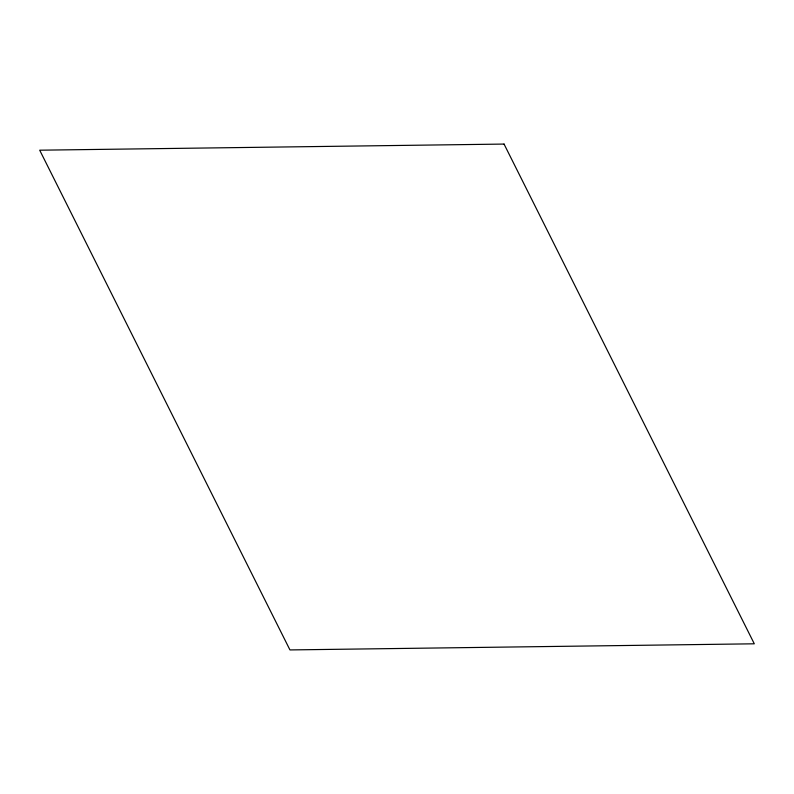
<?xml version="1.0" encoding="UTF-8"?>
<svg xmlns="http://www.w3.org/2000/svg" width="794" height="794" viewBox="0 0 794 794"><rect width="100%" height="100%" fill="white"/><g stroke="black" fill="none" stroke-linecap="round" stroke-linejoin="round"><path stroke-width="1.19" d="M504.051 144.071L39.7 150.195L289.949 649.929L754.3 643.805L504.051 144.071"/></g></svg>
